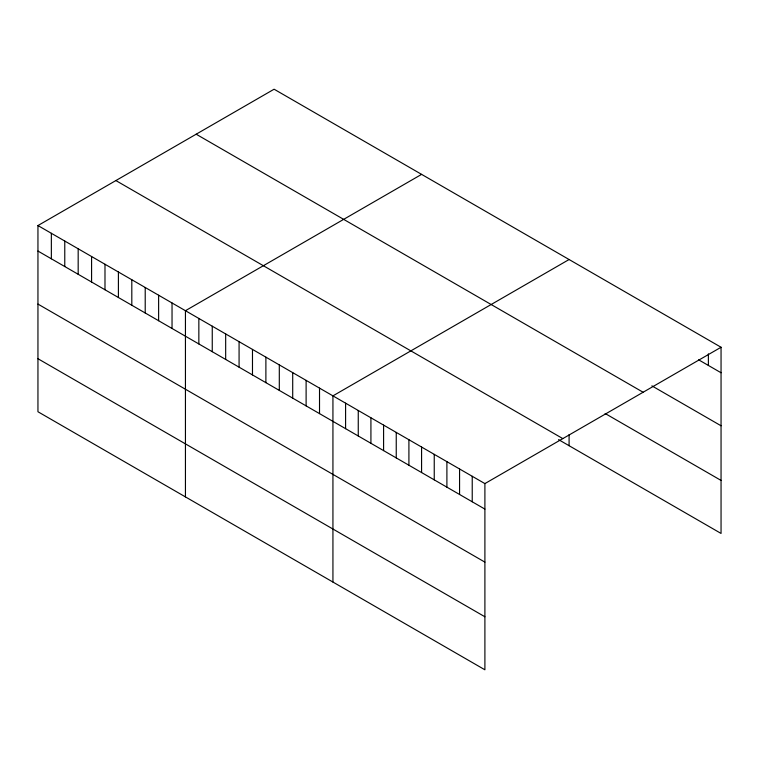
<?xml version="1.0" encoding="UTF-8"?>
<svg xmlns="http://www.w3.org/2000/svg" width="759" height="759" viewBox="0 0 759 759"><rect width="100%" height="100%" fill="white"/><g stroke="black" fill="none" stroke-linecap="round" stroke-linejoin="round"><path stroke-width="1.14" d="M37.95 225.556L484.897 483.597L484.897 669.789L37.95 411.748L37.95 225.556L274.103 89.211L721.05 347.252L721.05 533.444L558.558 439.622M421.596 174.371L185.443 310.706L185.443 496.898M569.089 259.521L332.935 395.866L332.935 582.049M484.897 483.597L721.05 347.252M698.65 359.823L721.05 372.754M651.886 385.857L721.05 425.78M196.173 134.21L643.12 392.251M605.132 413.494L721.05 480.419M115.88 180.566L562.827 438.607M37.95 251.058L484.897 509.099M37.95 304.084L484.897 562.125M37.95 358.722L484.897 616.763M708.384 353.855L708.384 365.44M569.089 434.66L569.089 445.713M472.231 476.282L472.231 501.784M459.565 468.977L459.565 494.479M446.899 461.662L446.899 487.164M434.243 454.356L434.243 479.859M421.577 447.042L421.577 472.544M408.911 439.727L408.911 465.229M396.245 432.421L396.245 457.924M383.589 425.106L383.589 450.609M370.923 417.801L370.923 443.303M358.257 410.486L358.257 435.989M345.592 403.171L345.592 428.674M319.52 388.124L319.52 413.627M306.114 380.382L306.114 405.885M292.708 372.641L292.708 398.143M279.303 364.899L279.303 390.401M265.887 357.157L265.887 382.659M252.481 349.415L252.481 374.918M239.076 341.673L239.076 367.176M225.67 333.932L225.67 359.434M212.254 326.19L212.254 351.692M198.849 318.448L198.849 343.95M172.037 302.974L172.037 328.476M158.622 295.232L158.622 320.734M145.216 287.49L145.216 312.993M131.81 279.748L131.81 305.251M118.404 272.007L118.404 297.509M104.989 264.265L104.989 289.767M91.583 256.523L91.583 282.025M78.177 248.781L78.177 274.284M64.771 241.039L64.771 266.542M51.356 233.298L51.356 258.8"/></g></svg>
